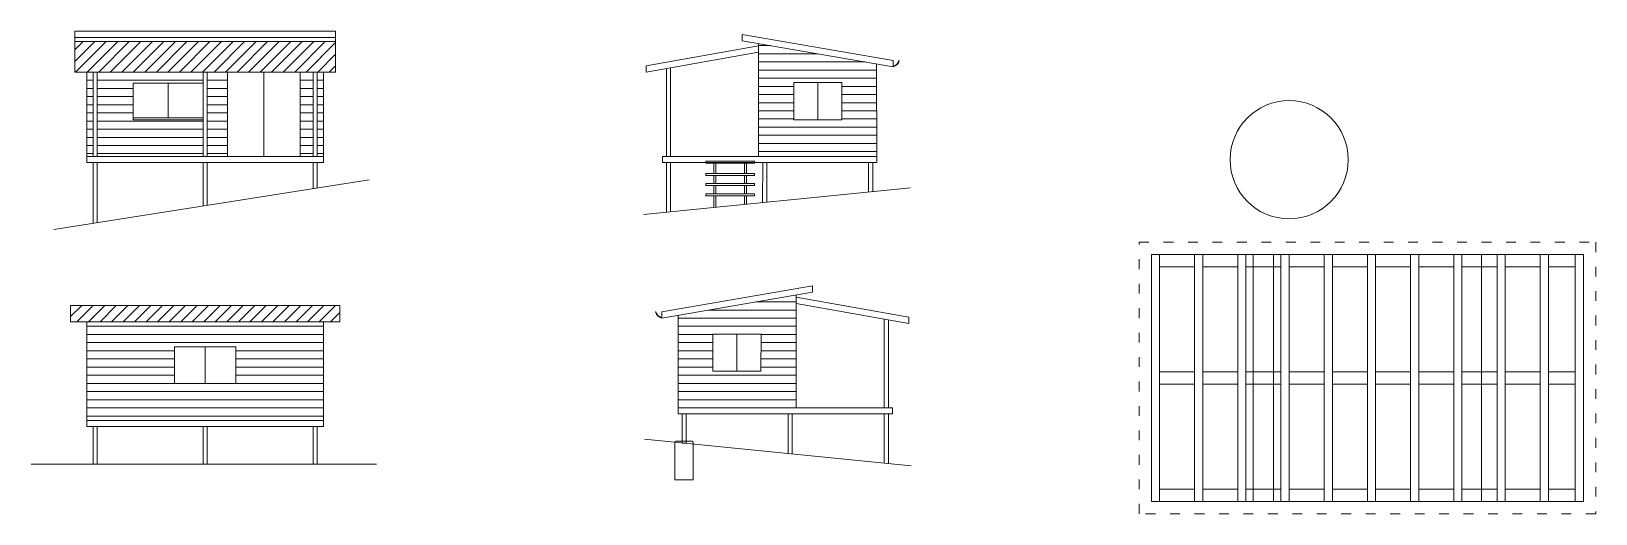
# Model space of a CAD drawing. Header units: millimetres. Extents: x -23978 to 678800, y -72710 to 21371.
# Drawn here: x 383994 to 422369, y 4604 to 16436 of the extents above; entities that cross this region are included whole.
import ezdxf

# ---------------------------------------------------------------- set-up
doc = ezdxf.new("R2010")
doc.units = ezdxf.units.MM
doc.header["$MEASUREMENT"] = 0
doc.linetypes.add('ACAD_ISO03W100', pattern=[30, 12, -18])
doc.layers.add('frame', color=1, linetype='Continuous', lineweight=13)
doc.layers.add('Main', color=6, linetype='Continuous', lineweight=13)
doc.layers.add('Hatch', color=7, linetype='Continuous', lineweight=0, true_color=0x6e6e6e)

msp = doc.modelspace()

# ---------------------------------------------------------------- hatches: boundary and pattern name
at = {"layer": 'Hatch'}
h = msp.add_hatch(dxfattribs=at)
h.set_pattern_fill('_USER', color=256, scale=200, angle=45, pattern_type=0)
h.set_pattern_definition([(45, (14326.96, -1764.8), (-141.42136, 141.42136), [])])
h.paths.add_polyline_path([(391459.5, 15436.3), (391459.5, 16186.3), (385059.5, 16186.3), (385059.5, 15436.3)])
h = msp.add_hatch(dxfattribs=at)
h.set_pattern_fill('_USER', color=256, scale=200, angle=180, pattern_type=0)
h.set_pattern_definition([(180, (18330.77, -1914.8), (-2e-14, -200), [])])
h.paths.add_polyline_path([(404725.8, 15637.6), (401834.8, 16136), (401833.4, 13366.3), (404733.4, 13366.3)])
h.paths.add_polyline_path([(403880.4, 14266.3), (402700.4, 14266.3), (402697.3, 15176.3), (403877.4, 15176.3)], flags=16)
h = msp.add_hatch(dxfattribs=at)
h.set_pattern_fill('_USER', color=256, scale=200, angle=180, pattern_type=0)
h.set_pattern_definition([(180, (14326.96, -1764.8), (-2e-14, -200), [])])
h.paths.add_polyline_path([(385509.5, 15436.3), (385359.5, 15436.3), (385359.5, 13366.3), (385509.5, 13366.3)])
h.paths.add_polyline_path([(388209.5, 13366.3), (388209.5, 14266.3), (386489.5, 14266.3), (386489.5, 15166.3), (388209.5, 15166.3), (388209.5, 15436.3), (385609.5, 15436.3), (385609.5, 13366.3)])
h.paths.add_polyline_path([(388309.5, 13366.3), (388809.5, 13366.3), (388809.5, 15436.3), (388309.5, 15436.3)])
h.paths.add_polyline_path([(390589.5, 13366.3), (390909.5, 13366.3), (390909.5, 15436.3), (390589.5, 15436.3)])
h.paths.add_polyline_path([(391009.5, 13366.3), (391159.5, 13366.3), (391159.5, 15436.3), (391009.5, 15436.3)])
h = msp.add_hatch(dxfattribs=at)
h.set_pattern_fill('_USER', color=256, scale=200, angle=45, pattern_type=0)
h.set_pattern_definition([(45, (14326.96, 0), (-141.42136, 141.42136), [])])
h.paths.add_polyline_path([(391559.5, 9313.8), (391559.5, 9713.8), (384959.5, 9713.8), (384959.5, 9313.8)])
h = msp.add_hatch(dxfattribs=at)
h.set_pattern_fill('_USER', color=256, scale=200, angle=180, pattern_type=0)
h.set_pattern_definition([(180, (18330.77, 0), (-2e-14, -200), [])])
h.paths.add_polyline_path([(402758.1, 7201.3), (402756.7, 9971), (399865.7, 9472.6), (399858.1, 7201.3)])
h.paths.add_polyline_path([(401891.1, 8101.3), (400711.1, 8101.3), (400714.1, 9011.3), (401894.2, 9011.3)], flags=16)
h = msp.add_hatch(dxfattribs=at)
h.set_pattern_fill('_USER', color=256, scale=200, angle=180, pattern_type=0)
h.set_pattern_definition([(180, (14326.96, 0), (-2e-14, -200), [])])
h.paths.add_polyline_path([(391159.5, 6893.8), (391159.5, 9313.8), (385359.5, 9313.8), (385359.5, 6893.8)])
h.paths.add_polyline_path([(387509.5, 7793.8), (387509.5, 8693.8), (389009.5, 8693.8), (389009.5, 7793.8)], flags=16)

# ---------------------------------------------------------------- linework, layer by layer
at = {"layer": 'frame'}
for p, q in [((411669.3, 4904.2), (411669.3, 10962.2)), ((412529.3, 4904.2), (412529.3, 10962.2)), ((412729.3, 4904.2), (412729.3, 10962.2)), ((413589.3, 4904.2), (413589.3, 10962.2)), ((413789.3, 4904.2), (413789.3, 10962.2)), ((414649.3, 4904.2), (414649.3, 10962.2)), ((414849.3, 4904.2), (414849.3, 10962.2)), ((415709.3, 4904.2), (415709.3, 10962.2)), ((415909.3, 4904.2), (415909.3, 10962.2)), ((416769.3, 4904.2), (416769.3, 10962.2)), ((416969.3, 4904.2), (416969.3, 10962.2)), ((417829.3, 4904.2), (417829.3, 10962.2)), ((418029.3, 4904.2), (418029.3, 10962.2)), ((418889.3, 4904.2), (418889.3, 10962.2)), ((419089.3, 4904.2), (419089.3, 10962.2)), ((419949.3, 4904.2), (419949.3, 10962.2)), ((420149.3, 4904.2), (420149.3, 10962.2)), ((421009.3, 4904.2), (421009.3, 10962.2)), ((421209.3, 4904.2), (421209.3, 10962.2)), ((421869.3, 10962.2), (421869.3, 4904.2)), ((411669.3, 10662.2), (412529.3, 10662.2)), ((412729.3, 10662.2), (413589.3, 10662.2)), ((413789.3, 10662.2), (414649.3, 10662.2)), ((414849.3, 10662.2), (415709.3, 10662.2)), ((415909.3, 10662.2), (416769.3, 10662.2)), ((416969.3, 10662.2), (417829.3, 10662.2)), ((418029.3, 10662.2), (418889.3, 10662.2)), ((419089.3, 10662.2), (419949.3, 10662.2)), ((420149.3, 10662.2), (421009.3, 10662.2)), ((421209.3, 10662.2), (421869.3, 10662.2)), ((412529.3, 8083.2), (411669.3, 8083.2)), ((413589.3, 8083.2), (412729.3, 8083.2)), ((414649.3, 8083.2), (413789.3, 8083.2)), ((415709.3, 8083.2), (414849.3, 8083.2)), ((416769.3, 8083.2), (415909.3, 8083.2)), ((417829.3, 8083.2), (416969.3, 8083.2)), ((418889.3, 8083.2), (418029.3, 8083.2)), ((419949.3, 8083.2), (419089.3, 8083.2)), ((421009.3, 8083.2), (420149.3, 8083.2)), ((421869.3, 8083.2), (421209.3, 8083.2)), ((412529.3, 7783.2), (411669.3, 7783.2)), ((413589.3, 7783.2), (412729.3, 7783.2)), ((414649.3, 7783.2), (413789.3, 7783.2)), ((415709.3, 7783.2), (414849.3, 7783.2)), ((416769.3, 7783.2), (415909.3, 7783.2)), ((417829.3, 7783.2), (416969.3, 7783.2)), ((418889.3, 7783.2), (418029.3, 7783.2)), ((419949.3, 7783.2), (419089.3, 7783.2)), ((421009.3, 7783.2), (420149.3, 7783.2)), ((421869.3, 7783.2), (421209.3, 7783.2)), ((412529.3, 5204.2), (411669.3, 5204.2)), ((413589.3, 5204.2), (412729.3, 5204.2)), ((414649.3, 5204.2), (413789.3, 5204.2)), ((415709.3, 5204.2), (414849.3, 5204.2)), ((416769.3, 5204.2), (415909.3, 5204.2)), ((417829.3, 5204.2), (416969.3, 5204.2)), ((418889.3, 5204.2), (418029.3, 5204.2)), ((419949.3, 5204.2), (419089.3, 5204.2)), ((421009.3, 5204.2), (420149.3, 5204.2)), ((421869.3, 5204.2), (421209.3, 5204.2))]:
    msp.add_line(p, q, dxfattribs=at)
at = {"layer": 'Main'}
for p, q in [((385059.5, 15436.3), (385059.5, 16436.3)), ((385059.5, 16436.3), (391459.5, 16436.3)), ((385059.5, 16286.3), (391459.5, 16286.3)), ((385059.5, 16186.3), (391459.5, 16186.3)), ((391459.5, 16436.3), (391459.5, 15436.3)), ((405133.4, 15717.3), (401433.4, 16355.2)), ((401433.4, 16205.2), (401433.4, 16355.2)), ((401433.4, 16205.2), (405133.4, 15567.3)), ((401833.4, 13366.3), (401834.8, 16136)), ((399073.4, 15436.3), (401833.4, 15924.8)), ((399073.7, 15588.7), (401833.4, 16077.2)), ((391459.5, 15436.3), (385059.5, 15436.3)), ((385359.5, 15436.3), (385359.5, 13216.3)), ((385509.5, 15436.3), (385509.5, 13366.3)), ((385609.5, 15436.3), (385609.5, 13366.3)), ((388209.5, 15436.3), (388209.5, 13366.3)), ((388309.5, 15436.3), (388309.5, 13366.3)), ((388809.5, 13366.3), (388809.5, 15436.3)), ((389699.5, 13366.3), (389699.5, 15436.3)), ((390589.5, 13366.3), (390589.5, 15436.3)), ((390909.5, 13366.3), (390909.5, 15436.3)), ((391009.5, 13366.3), (391009.5, 15436.3)), ((391159.5, 13216.3), (391159.5, 15436.3)), ((399073.4, 15436.3), (399073.7, 15588.7)), ((399573.4, 13366.3), (399572.4, 15524.6)), ((399673.4, 13366.3), (399674.5, 15542.7)), ((404733.4, 13366.3), (404725.8, 15637.6)), ((405133.4, 15567.3), (405133.4, 15717.3)), ((405273.6, 15719.1), (405283.4, 15717.3)), ((386489.5, 15166.3), (386489.5, 14266.3)), ((386489.5, 15166.3), (388209.5, 15166.3)), ((387349.5, 15166.3), (387349.5, 14316.3)), ((402700.4, 14266.3), (402697.3, 15176.3)), ((402697.3, 15176.3), (403877.4, 15176.3)), ((403287.3, 15176.3), (403290.4, 14266.3)), ((403880.4, 14266.3), (403877.4, 15176.3)), ((386489.5, 14316.3), (388209.5, 14316.3)), ((386489.5, 14266.3), (388209.5, 14266.3)), ((402700.4, 14266.3), (403880.4, 14266.3)), ((385359.5, 13366.3), (391159.5, 13366.3)), ((385359.5, 13216.3), (391159.5, 13216.3)), ((385509.5, 13216.3), (385509.5, 11724)), ((385609.5, 13216.3), (385609.5, 11739.8)), ((388209.5, 13216.3), (388209.5, 12151.3)), ((388309.5, 13216.3), (388309.5, 12167.1)), ((390909.5, 12578.5), (390909.5, 13216.3)), ((391009.5, 12594.4), (391009.5, 13216.3)), ((399473.4, 13366.3), (404733.4, 13366.3)), ((399473.4, 13366.3), (399473.4, 13216.3)), ((399473.4, 13216.3), (404733.4, 13216.3)), ((399574, 12000.3), (399573.5, 13216.3)), ((399672.7, 12010.1), (399673.3, 13216.3)), ((401737.6, 13251.9), (400537.6, 13251.9)), ((400537.6, 13251.9), (400537.6, 13201.9)), ((401737.6, 13201.9), (400537.6, 13201.9)), ((400737.6, 13201.9), (400737.6, 12951.9)), ((400787.6, 13201.9), (400787.6, 12951.9)), ((401487.6, 13201.9), (401487.6, 12951.9)), ((401537.6, 13201.9), (401537.6, 12951.9)), ((401737.6, 13251.9), (401737.6, 13201.9)), ((401933.1, 12234.2), (401934.8, 13216.3)), ((402033.1, 12244.1), (402034.8, 13216.3)), ((403883.4, 13363.4), (403883.4, 13366.3)), ((404533.4, 13216), (404534.4, 12492.1)), ((404633.4, 13216.1), (404634.4, 12502)), ((404733.4, 13366.3), (404733.4, 13216.3)), ((392282.6, 12795.8), (384549.3, 11572)), ((401737.6, 12951.9), (400537.6, 12951.9)), ((400537.6, 12951.9), (400537.6, 12901.9)), ((401737.6, 12901.9), (400537.6, 12901.9)), ((401737.6, 12701.9), (400537.6, 12701.9)), ((400537.6, 12701.9), (400537.6, 12651.9)), ((401737.6, 12701.9), (400537.6, 12701.9)), ((400537.6, 12701.9), (400537.6, 12651.9)), ((400737.6, 12901.9), (400737.6, 12701.9)), ((400787.6, 12901.9), (400787.6, 12701.9)), ((401487.6, 12901.9), (401487.6, 12701.9)), ((401537.6, 12901.9), (401537.6, 12701.9)), ((401737.6, 12951.9), (401737.6, 12901.9)), ((401737.6, 12701.9), (401737.6, 12651.9)), ((401737.6, 12701.9), (401737.6, 12651.9)), ((405558.9, 12593.6), (399015, 11944.9)), ((401737.6, 12651.9), (400537.6, 12651.9)), ((401737.6, 12651.9), (400537.6, 12651.9)), ((401737.6, 12451.9), (400537.6, 12451.9)), ((400537.6, 12451.9), (400537.6, 12401.9)), ((401737.6, 12401.9), (400537.6, 12401.9)), ((400737.6, 12651.9), (400737.6, 12451.9)), ((400737.6, 12401.9), (400737.6, 12115.7)), ((400787.6, 12651.9), (400787.6, 12451.9)), ((400787.6, 12401.9), (400787.6, 12120.6)), ((401487.6, 12651.9), (401487.6, 12451.9)), ((401487.6, 12401.9), (401487.6, 12190)), ((401537.6, 12651.9), (401537.6, 12451.9)), ((401537.6, 12401.9), (401537.6, 12195)), ((401737.6, 12451.9), (401737.6, 12401.9)), ((411469.3, 4904.2), (411469.3, 10962.2)), ((411469.3, 10962.2), (422069.3, 10962.2)), ((413969.3, 4904.2), (413969.3, 10962.2)), ((414469.3, 4904.2), (414469.3, 10962.2)), ((416969.3, 4904.2), (416969.3, 10962.2)), ((418029.3, 4904.2), (418029.3, 10962.2)), ((419089.3, 4904.2), (419089.3, 10962.2)), ((419569.3, 10962.2), (419569.3, 4904.2)), ((420149.3, 4904.2), (420149.3, 10962.2)), ((421209.3, 4904.2), (421209.3, 10962.2)), ((421869.3, 10962.2), (421869.3, 4904.2)), ((422069.3, 10962.2), (422069.3, 4904.2)), ((422069.3, 10962.2), (422069.3, 4904.2)), ((399458.1, 9552.3), (403158.1, 10190.3)), ((403158.1, 10040.3), (399458.1, 9402.3)), ((403158.1, 10040.3), (403158.1, 10190.3)), ((391559.5, 9713.8), (384959.5, 9713.8)), ((384959.5, 9713.8), (384959.5, 9313.8)), ((391559.5, 9313.8), (391559.5, 9713.8)), ((402758.1, 7201.3), (402756.7, 9971)), ((405517.8, 9423.7), (402758.1, 9912.2)), ((405518.1, 9271.3), (402758.1, 9759.8)), ((384959.5, 9313.8), (391559.5, 9313.8)), ((385359.5, 6893.8), (385359.5, 9313.8)), ((391159.5, 6893.8), (391159.5, 9313.8)), ((399317.9, 9554.1), (399308.1, 9552.3)), ((399458.1, 9402.3), (399458.1, 9552.3)), ((399858.1, 7201.3), (399865.7, 9472.6)), ((404918.1, 7201.3), (404917, 9377.7)), ((405018.1, 7201.3), (405019.1, 9359.6)), ((405518.1, 9271.3), (405517.8, 9423.7)), ((400711.1, 8101.3), (400714.1, 9011.3)), ((401894.2, 9011.3), (400714.1, 9011.3)), ((401304.2, 9011.3), (401301.1, 8101.3)), ((401891.1, 8101.3), (401894.2, 9011.3)), ((387509.5, 7793.8), (387509.5, 8693.8)), ((387509.5, 8693.8), (389009.5, 8693.8)), ((388259.5, 7793.8), (388259.5, 8693.8)), ((389009.5, 7793.8), (389009.5, 8693.8)), ((401891.1, 8101.3), (400711.1, 8101.3)), ((387509.5, 7793.8), (389009.5, 7793.8)), ((405118.1, 7201.3), (399858.1, 7201.3)), ((399858.1, 7201.3), (399858.1, 7051.3)), ((405118.1, 7051.3), (399858.1, 7051.3)), ((399958.1, 7051.2), (399957.1, 6337)), ((400058.1, 7051), (400057.1, 6327.1)), ((400708.1, 7198.5), (400708.1, 7201.3)), ((401888.1, 7194.5), (401888.1, 7201.3)), ((402558.4, 6079.1), (402556.7, 7051.3)), ((402658.4, 6069.2), (402656.7, 7051.3)), ((404918.8, 5845.1), (404918.2, 7051.3)), ((405017.5, 5835.3), (405018, 7051.3)), ((405118.1, 7201.3), (405118.1, 7051.3)), ((385359.5, 6893.8), (391159.5, 6893.8)), ((385359.5, 6743.8), (385359.5, 6893.8)), ((385359.5, 6743.8), (391159.5, 6743.8)), ((385509.5, 6743.8), (385509.5, 5817.8)), ((385609.5, 6743.8), (385609.5, 5817.8)), ((388209.5, 6743.8), (388209.5, 5817.8)), ((388309.5, 6743.8), (388309.5, 5817.8)), ((390909.5, 6743.8), (390909.5, 5817.8)), ((391009.5, 6743.8), (391009.5, 5817.8)), ((391159.5, 6743.8), (391159.5, 6893.8)), ((399032.6, 6428.7), (405576.5, 5779.9)), ((399782.1, 6349.7), (399782.1, 5436.9)), ((399812.1, 6379.7), (400202.1, 6379.7)), ((399957.1, 6337), (400057.1, 6336.9)), ((400232.1, 6349.7), (400232.1, 5436.9)), ((383993.6, 5817.8), (392464.4, 5817.8)), ((399782.1, 5436.9), (400232.1, 5436.9)), ((422069.3, 4904.2), (411469.3, 4904.2))]:
    msp.add_line(p, q, dxfattribs=at)
at = {"layer": 'Main', "linetype": 'ACAD_ISO03W100', "ltscale": 20}
for p, q in [((411169.3, 4604.2), (411169.3, 11262.2)), ((411169.3, 11262.2), (422369.3, 11262.2)), ((422369.3, 11262.2), (422369.3, 4604.2)), ((422369.3, 4604.2), (411169.3, 4604.2))]:
    msp.add_line(p, q, dxfattribs=at)
at = {"layer": 'Main'}
msp.add_circle((414849.3, 13286.6), 1450, dxfattribs=at)
for centre, radius, start, end in [((405099.4, 15751.4), 177.2, 281.07942, 349.51942), ((405099.4, 15751.4), 187.2, 280.48058, 349.51942), ((399492.1, 9586.4), 187.2, 190.48058, 259.51942), ((399492.1, 9586.4), 177.2, 190.48058, 258.92058), ((399812.1, 6349.7), 30, 90, 180), ((400202.1, 6349.7), 30, 0, 90)]:
    msp.add_arc(centre, radius, start, end, dxfattribs=at)

doc.saveas('drawing.dxf')
